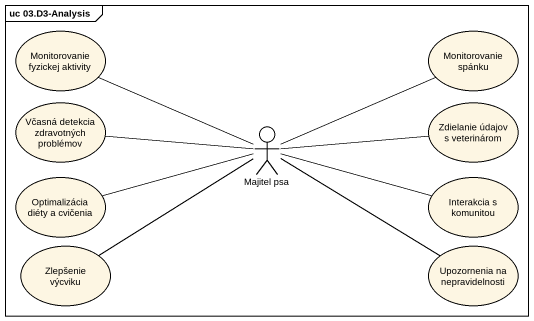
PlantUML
@startuml
mainframe uc 03.D3-Analysis
usecase "Monitorovanie fyzickej aktivity" as Monitorovanie_fyzickej
usecase "Monitorovanie spánku" as Monitorovanie_spánku
usecase "Včasná detekcia zdravotných problémov" as Včasná_detekcia_zdravotných
usecase "Zdielanie údajov s veterinárom" as Zdielanie_údajov_s
actor "Majitel psa" as Majitel_psa
usecase "Optimalizácia diéty a cvičenia" as Optimalizácia_diéty_a
usecase "Interakcia s komunitou" as Interakcia_s_komunitou
usecase "Zlepšenie výcviku" as Zlepšenie_výcviku
usecase "Upozornenia na nepravidelnosti" as Upozornenia_na
Majitel_psa -left- Monitorovanie_fyzickej
Majitel_psa -right- Monitorovanie_spánku
Majitel_psa -left- Včasná_detekcia_zdravotných
Majitel_psa -right- Zdielanie_údajov_s
Majitel_psa -left- Optimalizácia_diéty_a
Majitel_psa -right- Interakcia_s_komunitou
Majitel_psa -left- Zlepšenie_výcviku
Majitel_psa -right- Upozornenia_na
@enduml
